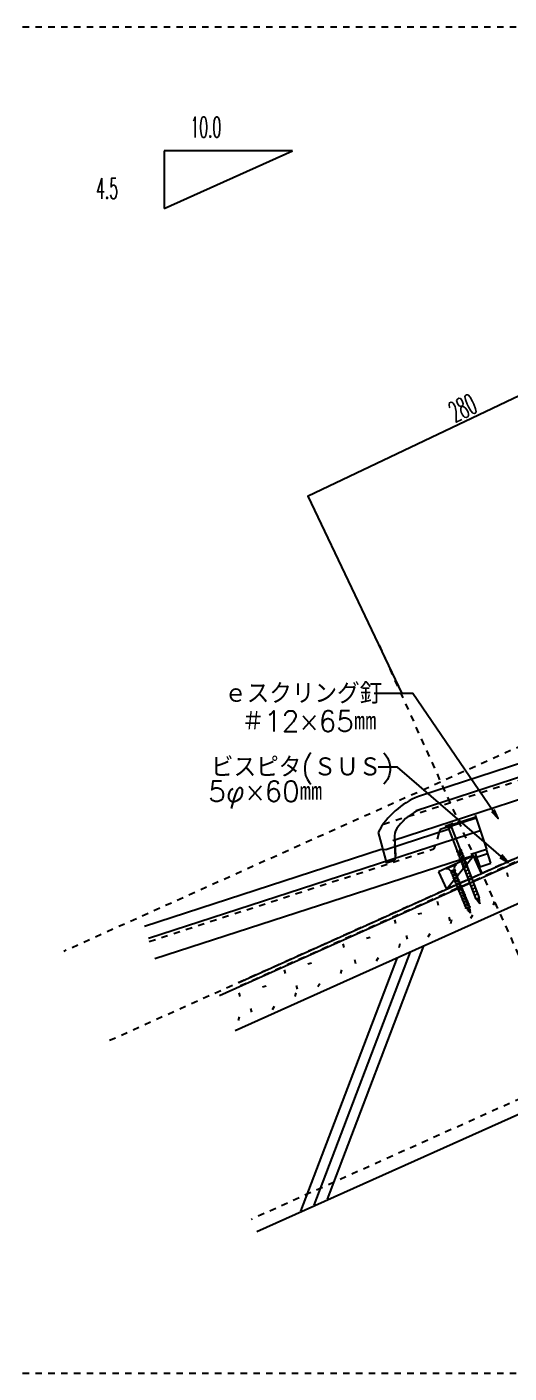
# Model space of a CAD drawing. Extents: x -1727 to 4652, y -2308 to 2357.
# Drawn here: x 3057 to 3433, y -1050 to 0 of the extents above; entities that cross this region are included whole.
import ezdxf

# ---------------------------------------------------------------- set-up
doc = ezdxf.new("R2010")
doc.units = 0
doc.header["$LTSCALE"] = 5
doc.linetypes.add('DOT', pattern=[2, 1, -1])
for name, color, linetype in [('0-1', 7, 'CONTINUOUS'), ('0-2', 7, 'CONTINUOUS'), ('0-3', 7, 'CONTINUOUS'), ('0-4', 7, 'CONTINUOUS'), ('0-A', 7, 'CONTINUOUS'), ('0-F', 7, 'CONTINUOUS')]:
    doc.layers.add(name, color=color, linetype=linetype)
doc.styles.get("Standard").update_dxf_attribs({"font": 'txt.shx', "bigfont": 'extfont.shx'})

msp = doc.modelspace()

# ---------------------------------------------------------------- linework, layer by layer
at = {"layer": '0-1', "color": 7, "linetype": 'CONTINUOUS'}
for p, q in [((3528.7945, -245.7444), (3275.9743, -366.0852)), ((3349.2034, -519.9299), (3275.9743, -366.0852)), ((3221.9362, -745.4111), (3875.0195, -451.5271)), ((3383.6695, -672.6271), (3404.8519, -646.621))]:
    msp.add_line(p, q, dxfattribs=at)
at = {"layer": '0-1', "color": 7, "linetype": 'DOT'}
msp.add_line((3223.0078, -747.7923), (3925.5798, -431.6386), dxfattribs=at)
at = {"layer": '0-1', "color": 4, "linetype": 'CONTINUOUS'}
for p, q in [((3389.0515, -621.2333), (3382.6911, -623.6949)), ((3382.6911, -623.6949), (3382.9759, -624.4308)), ((3382.9759, -624.4308), (3389.3363, -621.9692)), ((3385.1403, -623.9752), (3384.4133, -623.8745)), ((3385.1403, -623.9752), (3384.4133, -623.8745)), ((3387.43, -623.0891), (3385.1403, -623.9752)), ((3392.1412, -642.0644), (3385.1403, -623.9752)), ((3387.43, -623.0891), (3387.8989, -622.5255)), ((3394.4305, -641.1773), (3387.43, -623.0891)), ((3389.3363, -621.9692), (3389.0515, -621.2333)), ((3392.1853, -641.9933), (3391.8739, -642.7382)), ((3394.4305, -641.1773), (3392.7891, -645.1031)), ((3395.3487, -643.5497), (3393.7073, -647.4754)), ((3395.3487, -643.5497), (3393.7073, -647.4754)), ((3396.2668, -645.922), (3394.6254, -649.8478)), ((3396.2668, -645.922), (3394.6254, -649.8478)), ((3397.185, -648.2943), (3395.5436, -652.2202)), ((3397.185, -648.2943), (3395.5436, -652.2202)), ((3398.1031, -650.6667), (3396.4617, -654.5925)), ((3398.1031, -650.6667), (3396.4617, -654.5925)), ((3383.2522, -656.0704), (3390.9493, -652.8554)), ((3383.5234, -656.7195), (3383.2522, -656.0704)), ((3391.2204, -653.5046), (3383.5234, -656.7195)), ((3387.2371, -658.6576), (3386.8558, -659.1576)), ((3386.8558, -659.1576), (3391.0494, -658.7674)), ((3387.1156, -658.4359), (3389.9162, -657.2661)), ((3387.1156, -658.4359), (3387.2184, -658.6821)), ((3388.2055, -660.9759), (3387.5395, -659.3816)), ((3388.2055, -660.9759), (3387.8242, -661.476)), ((3387.8242, -661.476), (3392.0178, -661.0858)), ((3389.9162, -657.2661), (3390.4774, -658.6096)), ((3390.668, -659.2674), (3391.0494, -658.7674)), ((3391.3589, -660.9214), (3390.668, -659.2674)), ((3390.9493, -652.8554), (3391.2204, -653.5046)), ((3391.6364, -661.5858), (3392.0178, -661.0858)), ((3396.6609, -655.5546), (3400.05, -654.2429)), ((3396.7046, -654.5273), (3406.6706, -680.2779)), ((3400.0929, -654.5167), (3397.1005, -656.6637)), ((3400.9991, -656.858), (3398.0066, -659.0051)), ((3399.0213, -653.0391), (3398.2222, -654.9503)), ((3399.0213, -653.0391), (3398.2222, -654.9503)), ((3401.9053, -659.1994), (3398.9128, -661.3464)), ((3399.3045, -653.521), (3409.2706, -679.2717)), ((3389.1739, -663.2943), (3388.5079, -661.7)), ((3389.1739, -663.2943), (3388.7925, -663.7944)), ((3388.7925, -663.7944), (3392.9861, -663.4042)), ((3390.1422, -665.6127), (3389.4763, -664.0184)), ((3390.1422, -665.6127), (3389.7609, -666.1127)), ((3389.7609, -666.1127), (3393.9545, -665.7225)), ((3391.1106, -667.9311), (3390.4447, -666.3368)), ((3391.1106, -667.9311), (3390.7293, -668.4311)), ((3390.7293, -668.4311), (3394.9229, -668.0409)), ((3392.079, -670.2495), (3391.413, -668.6552)), ((3392.3273, -663.2398), (3391.6364, -661.5858)), ((3392.079, -670.2495), (3391.6976, -670.7495)), ((3391.6976, -670.7495), (3395.8912, -670.3593)), ((3393.0473, -672.5679), (3392.3814, -670.9735)), ((3392.6048, -663.9042), (3392.9861, -663.4042)), ((3393.2956, -665.5582), (3392.6048, -663.9042)), ((3393.5732, -666.2226), (3393.9545, -665.7225)), ((3394.264, -667.8765), (3393.5732, -666.2226)), ((3394.5415, -668.541), (3394.9229, -668.0409)), ((3395.2324, -670.1949), (3394.5415, -668.541)), ((3395.5099, -670.8593), (3395.8912, -670.3593)), ((3396.2008, -672.5133), (3395.5099, -670.8593)), ((3402.8114, -661.5408), (3399.8189, -663.6877)), ((3403.7176, -663.8821), (3400.7251, -666.0291)), ((3404.6237, -666.2235), (3401.6312, -668.3704)), ((3405.5299, -668.5648), (3402.5374, -670.7118)), ((3406.436, -670.9061), (3403.4435, -673.0532)), ((3393.0473, -672.5679), (3392.666, -673.0679)), ((3392.666, -673.0679), (3396.8596, -672.6777)), ((3394.0157, -674.8863), (3393.3498, -673.2919)), ((3394.0157, -674.8863), (3393.6344, -675.3863)), ((3393.6344, -675.3863), (3397.828, -674.9961)), ((3394.9841, -677.2046), (3394.3181, -675.6103)), ((3394.9841, -677.2046), (3394.6027, -677.7047)), ((3394.6027, -677.7047), (3398.7963, -677.3145)), ((3395.9525, -679.523), (3395.2865, -677.9287)), ((3395.9525, -679.523), (3395.5711, -680.0231)), ((3395.5711, -680.0231), (3399.7647, -679.6329)), ((3396.9208, -681.8414), (3396.2549, -680.2471)), ((3396.4783, -673.1777), (3396.8596, -672.6777)), ((3397.1691, -674.8317), (3396.4783, -673.1777)), ((3396.9208, -681.8414), (3396.5395, -682.3414)), ((3396.5395, -682.3414), (3400.7331, -681.9512)), ((3397.4466, -675.4961), (3397.828, -674.9961)), ((3398.1375, -677.1501), (3397.4466, -675.4961)), ((3398.415, -677.8145), (3398.7963, -677.3145)), ((3399.1059, -679.4685), (3398.415, -677.8145)), ((3399.3834, -680.1329), (3399.7647, -679.6329)), ((3400.0742, -681.7869), (3399.3834, -680.1329)), ((3400.3518, -682.4513), (3400.7331, -681.9512)), ((3401.0426, -684.1052), (3400.3518, -682.4513)), ((3407.3422, -673.2475), (3404.3497, -675.3945)), ((3408.2483, -675.5889), (3405.2558, -677.7359)), ((3409.695, -684.0207), (3406.8969, -680.1907)), ((3408.3324, -680.5), (3409.695, -684.0207)), ((3409.695, -684.0207), (3409.1866, -679.3045)), ((3397.8892, -684.1598), (3397.2233, -682.5655)), ((3397.8892, -684.1598), (3397.5079, -684.6598)), ((3397.5079, -684.6598), (3401.7015, -684.2696)), ((3398.8576, -686.4782), (3398.1916, -684.8839)), ((3398.8576, -686.4782), (3398.4762, -686.9782)), ((3398.4762, -686.9782), (3402.4664, -686.5559)), ((3400.72, -688.9652), (3399.3869, -687.1748)), ((3400.4248, -689.2363), (3402.658, -688.9579)), ((3402.4614, -691.304), (3401.0342, -689.3872)), ((3401.3201, -684.7697), (3401.7015, -684.2696)), ((3401.5483, -685.3158), (3401.3201, -684.7697)), ((3401.712, -686.3897), (3401.5483, -685.3158)), ((3402.0844, -688.8317), (3401.8217, -687.1171)), ((3401.8237, -687.122), (3402.4664, -686.5559)), ((3402.1452, -689.2653), (3402.658, -688.9579)), ((3402.4614, -691.304), (3402.15, -689.2624))]:
    msp.add_line(p, q, dxfattribs=at)
at = {"layer": '0-1', "color": 3, "linetype": 'CONTINUOUS'}
msp.add_lwpolyline([(3377.5032, -658.9527), (3383.6695, -672.6271), (3411.0182, -660.2954), (3404.8519, -646.621), (3377.5032, -658.9527)], close=True, dxfattribs=at)
at = {"layer": '0-1', "color": 4, "linetype": 'CONTINUOUS'}
for centre, radius, start, end in [((3394.1677, -642.5972), 2.2981, 183.5154, 239.817), ((3395.083, -644.9622), 2.2981, 183.5154, 239.817), ((3396.0011, -647.3345), 2.2981, 183.5154, 239.817), ((3393.715, -642.8181), 1.79, 335.8763, 426.4387), ((3396.9193, -649.7068), 2.2981, 183.5154, 239.817), ((3394.6332, -645.1904), 1.79, 335.8763, 426.4387), ((3395.5513, -647.5628), 1.79, 335.8763, 426.4387), ((3396.4694, -649.9351), 1.79, 335.8763, 426.4387), ((3397.3876, -652.3075), 1.79, 335.8763, 426.4387), ((3383.9344, -660.4766), 3.7795, 32.6805, 96.244), ((3387.4929, -658.3685), 1.0142, 231.0819, 275.9133), ((3387.5344, -658.5065), 0.3335, 206.9354, 268.7778), ((3387.1374, -644.7454), 14.0999, 271.5848, 277.0489), ((3390.2114, -677.8341), 18.641, 93.5081, 98.061), ((3388.4613, -660.6869), 1.0142, 231.0819, 275.9133), ((3388.5028, -660.8249), 0.3335, 206.9354, 268.7778), ((3388.1058, -647.0638), 14.0999, 271.5848, 277.0489), ((3391.4861, -678.7242), 20.1563, 93.2798, 97.4642), ((3387.7532, -638.0217), 21.2472, 273.5551, 277.2727), ((3393.6038, -656.4378), 3.7795, 129.0957, 192.6593), ((3392.4545, -681.0426), 20.1563, 93.2798, 97.4642), ((3388.7216, -640.3401), 21.2472, 273.5551, 277.2727), ((3390.299, -660.3725), 1.7719, 64.9433, 88.9027), ((3390.4171, -659.3665), 0.2698, 21.5537, 84.5104), ((3391.2673, -662.6909), 1.7719, 64.9433, 88.9027), ((3391.3855, -661.6849), 0.2698, 21.5537, 84.5104), ((3397.8375, -652.0793), 2.2981, 183.5154, 239.817), ((3398.7556, -654.4516), 2.2981, 183.5154, 207.9698), ((3398.3058, -654.6798), 1.79, 14.0306, 66.4387), ((3391.1797, -680.1525), 18.641, 93.5081, 98.061), ((3389.4296, -663.0053), 1.0142, 231.0819, 275.9133), ((3389.4712, -663.1432), 0.3335, 206.9354, 268.7778), ((3389.0741, -649.3822), 14.0999, 271.5848, 277.0489), ((3392.1481, -682.4709), 18.641, 93.5081, 98.061), ((3390.398, -665.3237), 1.0142, 231.0819, 275.9133), ((3390.4396, -665.4616), 0.3335, 206.9354, 268.7778), ((3390.0425, -651.7006), 14.0999, 271.5848, 277.0489), ((3393.1165, -684.7893), 18.641, 93.5081, 98.061), ((3391.3664, -667.642), 1.0142, 231.0819, 275.9133), ((3393.4228, -683.361), 20.1563, 93.2798, 97.4642), ((3389.69, -642.6585), 21.2472, 273.5551, 277.2727), ((3391.4079, -667.78), 0.3335, 206.9354, 268.7778), ((3391.0109, -654.019), 14.0999, 271.5848, 277.0489), ((3394.0849, -687.1077), 18.641, 93.5081, 98.061), ((3392.3348, -669.9604), 1.0142, 231.0819, 275.9133), ((3394.3912, -685.6794), 20.1563, 93.2798, 97.4642), ((3390.6583, -644.9769), 21.2472, 273.5551, 277.2727), ((3392.3763, -670.0984), 0.3335, 206.9354, 268.7778), ((3392.2357, -665.0093), 1.7719, 64.9433, 88.9027), ((3391.9792, -656.3373), 14.0999, 271.5848, 277.0489), ((3392.3539, -664.0033), 0.2698, 21.5537, 84.5104), ((3395.0532, -689.4261), 18.641, 93.5081, 98.061), ((3395.3596, -687.9978), 20.1563, 93.2798, 97.4642), ((3391.6267, -647.2953), 21.2472, 273.5551, 277.2727), ((3393.2041, -667.3277), 1.7719, 64.9433, 88.9027), ((3393.3223, -666.3217), 0.2698, 21.5537, 84.5104), ((3396.3279, -690.3161), 20.1563, 93.2798, 97.4642), ((3392.5951, -649.6136), 21.2472, 273.5551, 277.2727), ((3394.1725, -669.646), 1.7719, 64.9433, 88.9027), ((3394.2906, -668.6401), 0.2698, 21.5537, 84.5104), ((3395.1408, -671.9644), 1.7719, 64.9433, 88.9027), ((3395.259, -670.9584), 0.2698, 21.5537, 84.5104), ((3393.3031, -672.2788), 1.0142, 231.0819, 275.9133), ((3393.3447, -672.4168), 0.3335, 206.9354, 268.7778), ((3392.9476, -658.6557), 14.0999, 271.5848, 277.0489), ((3396.0216, -691.7445), 18.641, 93.5081, 98.061), ((3394.2715, -674.5972), 1.0142, 231.0819, 275.9133), ((3394.313, -674.7352), 0.3335, 206.9354, 268.7778), ((3393.916, -660.9741), 14.0999, 271.5848, 277.0489), ((3396.99, -694.0628), 18.641, 93.5081, 98.061), ((3395.2399, -676.9156), 1.0142, 231.0819, 275.9133), ((3397.2963, -692.6345), 20.1563, 93.2798, 97.4642), ((3393.5635, -651.932), 21.2472, 273.5551, 277.2727), ((3395.2814, -677.0536), 0.3335, 206.9354, 268.7778), ((3394.8844, -663.2925), 14.0999, 271.5848, 277.0489), ((3397.9583, -696.3812), 18.641, 93.5081, 98.061), ((3396.2082, -679.234), 1.0142, 231.0819, 275.9133), ((3398.2647, -694.9529), 20.1563, 93.2798, 97.4642), ((3394.5318, -654.2504), 21.2472, 273.5551, 277.2727), ((3396.2498, -679.372), 0.3335, 206.9354, 268.7778), ((3396.1092, -674.2828), 1.7719, 64.9433, 88.9027), ((3395.8527, -665.6109), 14.0999, 271.5848, 277.0489), ((3396.2274, -673.2768), 0.2698, 21.5537, 84.5104), ((3398.9267, -698.6996), 18.641, 93.5081, 98.061), ((3397.1766, -681.5524), 1.0142, 231.0819, 275.9133), ((3399.2331, -697.2713), 20.1563, 93.2798, 97.4642), ((3395.5002, -656.5688), 21.2472, 273.5551, 277.2727), ((3397.2182, -681.6903), 0.3335, 206.9354, 268.7778), ((3397.0776, -676.6012), 1.7719, 64.9433, 88.9027), ((3396.8211, -667.9293), 14.0999, 271.5848, 277.0489), ((3397.1957, -675.5952), 0.2698, 21.5537, 84.5104), ((3399.8951, -701.018), 18.641, 93.5081, 98.061), ((3400.2014, -699.5897), 20.1563, 93.2798, 97.4642), ((3396.4686, -658.8872), 21.2472, 273.5551, 277.2727), ((3398.0459, -678.9196), 1.7719, 64.9433, 88.9027), ((3398.1641, -677.9136), 0.2698, 21.5537, 84.5104), ((3401.1698, -701.9081), 20.1563, 93.2798, 97.4642), ((3397.4369, -661.2056), 21.2472, 273.5551, 277.2727), ((3399.0143, -681.238), 1.7719, 64.9433, 88.9027), ((3399.1325, -680.232), 0.2698, 21.5537, 84.5104), ((3399.9827, -683.5564), 1.7719, 64.9433, 88.9027), ((3400.1009, -682.5504), 0.2698, 21.5537, 84.5104), ((3407.4826, -680.9576), 0.9653, 28.3196, 127.3888), ((3409.2689, -680.2662), 0.9653, 94.9262, 193.9954), ((3398.145, -683.8707), 1.0142, 231.0819, 275.9133), ((3398.1865, -684.0087), 0.3335, 206.9354, 268.7778), ((3397.7895, -670.2477), 14.0999, 271.5848, 277.0489), ((3400.8634, -703.3364), 18.641, 93.5081, 98.061), ((3399.1134, -686.1891), 1.0142, 231.0819, 275.9133), ((3399.1549, -686.3271), 0.3335, 206.9354, 268.7778), ((3398.7578, -672.566), 14.0999, 271.5848, 277.0489), ((3401.8318, -705.6548), 18.641, 93.5081, 98.061), ((3402.1382, -704.2265), 20.1563, 93.2798, 97.4642), ((3398.4053, -663.524), 21.2472, 273.5551, 277.2727), ((3318.0682, -667.1047), 85.2785, 344.9583, 345.1329), ((3401.1033, -687.8021), 1.5866, 244.6803, 267.503), ((3399.624, -675.8413), 10.7529, 274.6094, 281.1902), ((3399.1874, -672.9029), 16.1352, 274.6369, 278.0841), ((3377.5979, -462.4322), 225.8005, 275.8701, 276.1028), ((3400.951, -685.8747), 1.7719, 64.9433, 88.9027), ((3400.6101, -684.402), 5.0032, 274.8629, 281.702), ((3401.0692, -684.8688), 0.2698, 21.5537, 84.5104), ((3402.0232, -692.2968), 3.4656, 88.9879, 99.4107), ((3401.5728, -687.2211), 0.2698, 21.5537, 83.5019), ((3401.9863, -690.6236), 1.3709, 83.1187, 105.2898), ((3401.7197, -688.1504), 1.7607, 64.9051, 90.2895), ((3402.0656, -690.2832), 1.4517, 65.9148, 89.2579)]:
    msp.add_arc(centre, radius, start, end, dxfattribs=at)
at = {"layer": '0-1', "color": 7}
msp.add_point((3275.9743, -366.0852), dxfattribs=at)
at = {"layer": '0-2', "color": 2, "linetype": 'CONTINUOUS'}
for p, q in [((3665.3832, -512.2291), (3360.0284, -611.3514)), ((3341.8073, -634.5035), (3659.6762, -531.4035)), ((3588.1635, -526.7619), (3361.9664, -600.1881)), ((3407.0844, -616.8425), (3378.7358, -626.045)), ((3386.9803, -623.3851), (3406.9421, -616.9106)), ((3406.7359, -616.2748), (3387.5258, -622.5056)), ((3406.2701, -614.8699), (3414.9013, -641.4585)), ((3410.0446, -627.1299), (3151.308, -711.1193)), ((3330.4034, -628.2848), (3336.8882, -652.3248)), ((3385.9276, -625.8292), (3336.3774, -641.9006)), ((3378.7358, -626.045), (3377.9145, -628.6617)), ((3385.9276, -625.8292), (3386.9803, -623.3851)), ((3387.2923, -621.7854), (3387.7321, -623.1413)), ((3343.1157, -631.2314), (3343.912, -646.5188)), ((3343.9775, -647.4933), (3343.4518, -637.5874)), ((3332.8249, -641.6627), (3148.2145, -701.5894)), ((3156.3723, -726.7313), (3404.3376, -646.3044)), ((3336.3774, -641.9006), (3332.8249, -641.6627)), ((3342.7317, -650.3988), (3336.8882, -652.3248)), ((3414.9549, -641.6237), (3402.6887, -645.6055)), ((3409.677, -655.1048), (3403.712, -645.2733)), ((3406.2211, -644.4588), (3409.677, -655.1048)), ((3415.8561, -645.0323), (3407.3081, -647.8071)), ((3418.4108, -652.2696), (3414.9549, -641.6237)), ((3409.677, -655.1048), (3418.4108, -652.2696))]:
    msp.add_line(p, q, dxfattribs=at)
at = {"layer": '0-2', "color": 2, "linetype": 'DOT'}
for p, q in [((3334.6884, -621.9295), (3629.3216, -526.2876)), ((3377.9145, -628.6617), (3373.983, -641.1884)), ((3151.9989, -713.2474), (3373.983, -641.1884))]:
    msp.add_line(p, q, dxfattribs=at)
at = {"layer": '0-2', "color": 2, "linetype": 'CONTINUOUS'}
for centre, radius, start, end in [((3385.8722, -658.8201), 63.3182, 112.1821, 151.1674), ((3378.7004, -647.908), 40.5271, 112.0714, 143.0198), ((3354.5738, -631.5075), 11.4753, 135.9538, 177.6759), ((3340.8362, -647.7025), 3.202, 298.1619, 360.3977)]:
    msp.add_arc(centre, radius, start, end, dxfattribs=at)
at = {"layer": '0-3', "color": 7, "linetype": 'CONTINUOUS'}
for p, q in [((3263.6496, -96.5288), (3163.6496, -96.5288)), ((3163.6496, -141.5288), (3263.6496, -96.5288)), ((3163.6496, -96.5288), (3163.6496, -141.5288)), ((3528.7945, -245.7444), (3275.9743, -366.0852)), ((3349.2034, -519.9299), (3275.9743, -366.0852))]:
    msp.add_line(p, q, dxfattribs=at)
for points in [[(3424.11, -617.3739), (3357.4063, -519.9141), (3327.4063, -519.9141)], [(3431.942, -651.6978), (3345.6119, -577.3641), (3330.6119, -577.3641)], [(3418.8425, -611.8907), (3424.11, -617.3739), (3420.9055, -610.4787)], [(3425.443, -647.7514), (3431.942, -651.6978), (3427.0742, -645.8569)]]:
    msp.add_lwpolyline(points, dxfattribs=at)
at = {"layer": '0-3', "color": 7}
msp.add_point((3275.9743, -366.0852), dxfattribs=at)
at = {"layer": '0-4', "color": 4, "linetype": 'CONTINUOUS'}
for p, q in [((3854.0922, -465.0168), (3206.6454, -755.6512)), ((3866.3779, -492.3858), (3218.9312, -783.0201)), ((3924.8074, -630.577), (3235.814, -939.8613))]:
    msp.add_line(p, q, dxfattribs=at)
at = {"layer": '0-4', "color": 4, "linetype": 'DOT'}
msp.add_line((3934.8074, -614.4192), (3231.4544, -930.1495), dxfattribs=at)
at = {"layer": '0-4', "color": 7, "linetype": 'CONTINUOUS'}
for p, q in [((3430.7737, -659.668), (3431.5444, -662.5668)), ((3376.53, -682.0117), (3377.3008, -684.9105)), ((3394.9475, -677.4453), (3397.8468, -676.6746)), ((3421.0174, -682.0986), (3420.2352, -684.9944)), ((3361.6824, -691.911), (3364.5817, -691.1403)), ((3404.1219, -692.8038), (3402.6168, -695.3992)), ((3343.2649, -696.4774), (3344.0356, -699.3763)), ((3385.7104, -694.3017), (3386.4812, -697.2011)), ((3387.7522, -696.5644), (3386.9701, -699.4602)), ((3321.2706, -710.6536), (3324.1699, -709.8829)), ((3352.4453, -708.7674), (3353.216, -711.6669)), ((3370.8567, -707.2696), (3369.3517, -709.8649)), ((3280.5842, -919.0568), (3355.7971, -721.3175)), ((3290.9056, -914.4235), (3366.1223, -716.6746)), ((3302.853, -715.22), (3303.6238, -718.1188)), ((3347.3404, -715.3069), (3346.5583, -718.2027)), ((3270.2627, -923.69), (3345.4719, -725.9605)), ((3275.695, -730.9039), (3278.5943, -730.1332)), ((3312.0334, -727.51), (3312.8042, -730.4094)), ((3330.4449, -726.0121), (3328.9399, -728.6075)), ((3257.2775, -735.4703), (3258.0483, -738.3691)), ((3301.7649, -735.5572), (3300.9828, -738.453)), ((3221.7246, -753.3116), (3222.4954, -756.2104)), ((3240.1421, -748.7452), (3243.0414, -747.9745)), ((3266.212, -753.3985), (3265.4299, -756.2944)), ((3266.4579, -747.7603), (3267.2287, -750.6597)), ((3284.8694, -746.2624), (3283.3644, -748.8578)), ((3230.905, -765.6016), (3231.6758, -768.5011)), ((3249.3165, -764.1038), (3247.8114, -766.6991)), ((3222.0521, -772.1719), (3221.27, -775.0677))]:
    msp.add_line(p, q, dxfattribs=at)
at = {"layer": '0-A', "color": 7, "linetype": 'DOT'}
for p, q in [((-1726.8095, 0), (4652.0253, 0)), ((-1726.8095, -1050), (4652.0253, -1050))]:
    msp.add_line(p, q, dxfattribs=at)
at = {"layer": '0-F', "color": 1, "linetype": 'DOT'}
for p, q in [((4008.4095, -306.2731), (3085.2095, -721.1114)), ((4055.9974, -370.5769), (3117.2446, -792.4039)), ((3444.3716, -733.1354), (3330.1837, -479.381))]:
    msp.add_line(p, q, dxfattribs=at)

# ---------------------------------------------------------------- texts
at = {"layer": '0-1', "color": 7, "width": 0.5}
msp.add_text('280', height=16, rotation=25.4542, dxfattribs=at).set_placement((3390.4748, -308.8149))
at = {"layer": '0-3', "color": 7, "width": 0.5}
for s, p in [('10.0', (3184.103, -86.2079)), ('4.5', (3110.4746, -134.0829))]:
    msp.add_text(s, height=16, dxfattribs=at).set_placement(p)
msp.add_text('280', height=16, rotation=25.4542, dxfattribs=at).set_placement((3390.4748, -308.8149))
at = {"layer": '0-3', "color": 7}
for s, p in [('ｅスクリング釘', (3210.4063, -527.9141)), ('＃12×65㎜', (3224.0075, -549.5388)), ('ビスピタ(ＳＵＳ)', (3200.1119, -585.3641)), ('5φ×60㎜', (3197.9863, -604.2774))]:
    msp.add_text(s, height=16, dxfattribs=at).set_placement(p)

doc.saveas('drawing.dxf')
